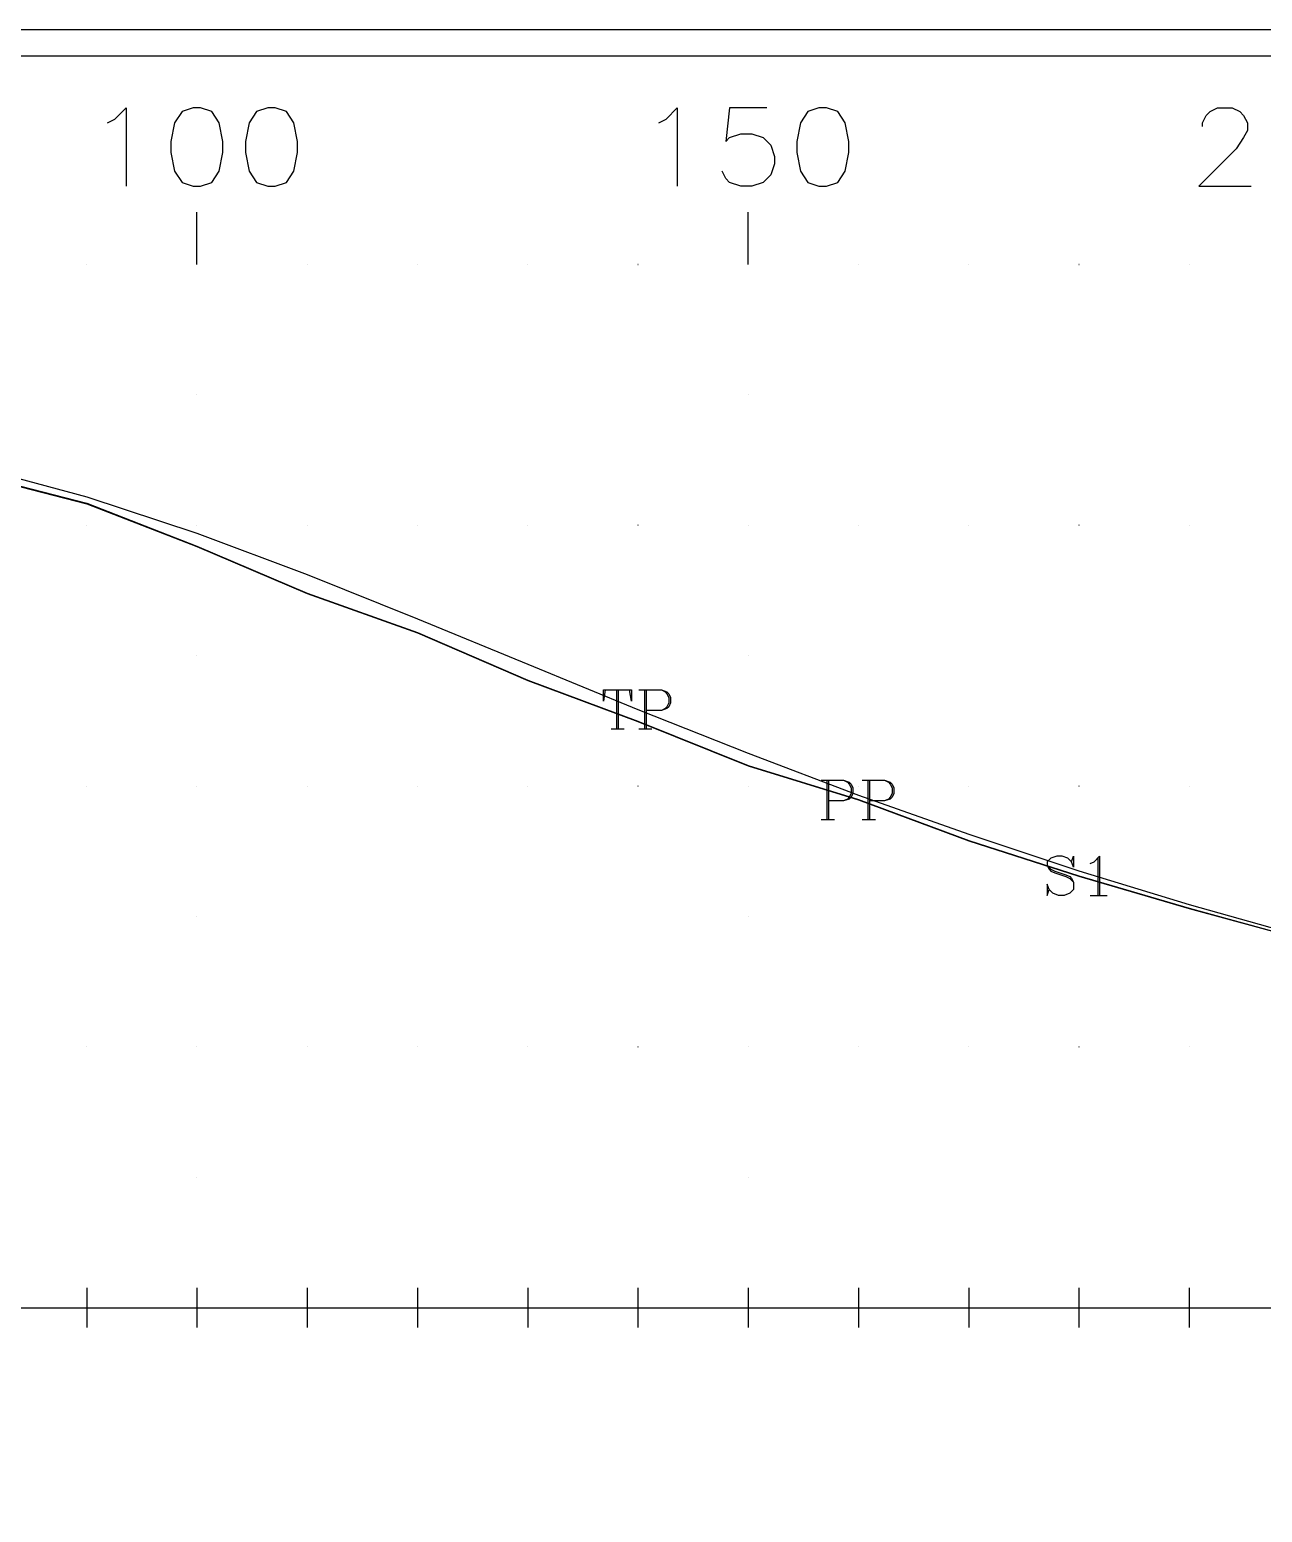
# Model space of a CAD drawing. Extents: x 10 to 200, y 0 to 250.
# Drawn here: x 59.9 to 107.2, y 193.2 to 250 of the extents above; entities that cross this region are included whole.
import ezdxf

# ---------------------------------------------------------------- set-up
doc = ezdxf.new("R2010")
doc.units = 0
doc.linetypes.add('1', pattern=[0])
for name, color, linetype in [('1', 7, '1'), ('2', 7, '1'), ('3', 7, '1')]:
    doc.layers.add(name, color=color, linetype=linetype)

msp = doc.modelspace()

# ---------------------------------------------------------------- linework, layer by layer
at = {"layer": '1'}
for p, q in [((66.35, 241), (66.35, 243)), ((87.48, 241), (87.48, 243)), ((82.43, 224.69), (82.43, 223.19)), ((82.5, 224.69), (82.5, 223.19)), ((83.5, 224.69), (83.5, 223.19)), ((83.57, 224.69), (83.57, 223.19)), ((82.22, 223.19), (82.72, 223.19)), ((83.29, 223.19), (83.79, 223.19)), ((90.49, 221.22), (90.49, 219.72)), ((90.56, 221.22), (90.56, 219.72)), ((92.06, 221.22), (92.06, 219.72)), ((92.13, 221.22), (92.13, 219.72)), ((90.28, 219.72), (90.78, 219.72)), ((91.85, 219.72), (92.35, 219.72)), ((100.87, 218.24), (100.87, 216.81)), ((100.58, 216.81), (101.23, 216.81)), ((62.13, 201.76), (62.13, 200.24)), ((66.35, 201.76), (66.35, 200.24)), ((70.58, 201.76), (70.58, 200.24)), ((74.8, 201.76), (74.8, 200.24)), ((79.03, 201.76), (79.03, 200.24)), ((83.25, 201.76), (83.25, 200.24)), ((87.48, 201.76), (87.48, 200.24)), ((91.7, 201.76), (91.7, 200.24)), ((95.93, 201.76), (95.93, 200.24)), ((100.15, 201.76), (100.15, 200.24)), ((104.38, 201.76), (104.38, 200.24)), ((61.36, 201), (62.89, 201)), ((65.59, 201), (67.11, 201)), ((69.82, 201), (71.34, 201)), ((74.04, 201), (75.56, 201)), ((78.27, 201), (79.79, 201)), ((82.49, 201), (84.02, 201)), ((86.72, 201), (88.24, 201)), ((90.94, 201), (92.47, 201)), ((95.17, 201), (96.69, 201)), ((99.39, 201), (100.92, 201)), ((103.62, 201), (105.14, 201))]:
    msp.add_line(p, q, dxfattribs=at)
for points in [[(62.92, 246.43), (63.21, 246.57), (63.64, 247), (63.64, 244)], [(66.21, 247), (65.78, 246.86), (65.49, 246.43), (65.35, 245.71), (65.35, 245.29), (65.49, 244.57), (65.78, 244.14), (66.21, 244), (66.49, 244), (66.92, 244.14), (67.21, 244.57), (67.35, 245.29), (67.35, 245.71), (67.21, 246.43), (66.92, 246.86), (66.49, 247), (66.21, 247)], [(69.07, 247), (68.64, 246.86), (68.35, 246.43), (68.21, 245.71), (68.21, 245.29), (68.35, 244.57), (68.64, 244.14), (69.07, 244), (69.35, 244), (69.78, 244.14), (70.07, 244.57), (70.21, 245.29), (70.21, 245.71), (70.07, 246.43), (69.78, 246.86), (69.35, 247), (69.07, 247)], [(84.05, 246.43), (84.34, 246.57), (84.76, 247), (84.76, 244)], [(88.19, 247), (86.76, 247), (86.62, 245.71), (86.76, 245.86), (87.19, 246), (87.62, 246), (88.05, 245.86), (88.34, 245.57), (88.48, 245.14), (88.48, 244.86), (88.34, 244.43), (88.05, 244.14), (87.62, 244), (87.19, 244), (86.76, 244.14), (86.62, 244.29), (86.48, 244.57)], [(90.19, 247), (89.76, 246.86), (89.48, 246.43), (89.34, 245.71), (89.34, 245.29), (89.48, 244.57), (89.76, 244.14), (90.19, 244), (90.48, 244), (90.91, 244.14), (91.19, 244.57), (91.34, 245.29), (91.34, 245.71), (91.19, 246.43), (90.91, 246.86), (90.48, 247), (90.19, 247)], [(104.89, 246.29), (104.89, 246.43), (105.03, 246.71), (105.18, 246.86), (105.46, 247), (106.03, 247), (106.32, 246.86), (106.46, 246.71), (106.61, 246.43), (106.61, 246.14), (106.46, 245.86), (106.18, 245.43), (104.75, 244), (106.75, 244)], [(41, 234.75), (45.23, 234.81), (49.45, 234.5), (53.68, 233.9), (57.9, 232.93), (62.13, 231.84), (66.35, 230.2), (70.58, 228.39), (74.8, 226.89), (79.03, 225.06), (83.25, 223.49), (87.48, 221.79), (91.7, 220.48), (95.93, 218.91), (100.15, 217.56), (104.38, 216.32), (108.61, 215.16)], [(41, 234.73), (45.23, 234.79), (49.45, 234.48), (53.68, 233.88), (57.9, 232.91), (62.13, 231.82), (66.35, 230.18), (70.58, 228.38), (74.8, 226.88), (79.03, 225.05), (83.25, 223.48), (87.48, 221.78), (91.7, 220.47), (95.93, 218.9), (100.15, 217.55), (104.38, 216.31), (108.61, 215.15)], [(41, 234.45), (45.23, 234.65), (49.45, 234.52), (53.68, 234.05), (57.9, 233.23), (62.13, 232.09), (66.35, 230.7), (70.58, 229.11), (74.8, 227.41), (79.03, 225.67), (83.25, 223.94), (87.48, 222.26), (91.7, 220.65), (95.93, 219.15), (100.15, 217.75), (104.38, 216.46), (108.61, 215.27)], [(82, 224.69), (81.93, 224.26), (81.93, 224.69), (83, 224.69), (83, 224.26), (82.93, 224.69)], [(83.29, 224.69), (84.15, 224.69), (84.36, 224.61), (84.43, 224.54), (84.5, 224.4), (84.5, 224.19), (84.43, 224.04), (84.36, 223.97), (84.15, 223.9), (83.57, 223.9)], [(84.15, 224.69), (84.29, 224.61), (84.36, 224.54), (84.43, 224.4), (84.43, 224.19), (84.36, 224.04), (84.29, 223.97), (84.15, 223.9)], [(90.28, 221.22), (91.13, 221.22), (91.35, 221.15), (91.42, 221.07), (91.49, 220.93), (91.49, 220.72), (91.42, 220.57), (91.35, 220.5), (91.13, 220.43), (90.56, 220.43)], [(91.13, 221.22), (91.28, 221.15), (91.35, 221.07), (91.42, 220.93), (91.42, 220.72), (91.35, 220.57), (91.28, 220.5), (91.13, 220.43)], [(91.85, 221.22), (92.7, 221.22), (92.92, 221.15), (92.99, 221.07), (93.06, 220.93), (93.06, 220.72), (92.99, 220.57), (92.92, 220.5), (92.7, 220.43), (92.13, 220.43)], [(92.7, 221.22), (92.85, 221.15), (92.92, 221.07), (92.99, 220.93), (92.99, 220.72), (92.92, 220.57), (92.85, 220.5), (92.7, 220.43)], [(99.87, 218.1), (99.94, 218.31), (99.94, 217.89), (99.87, 218.1), (99.73, 218.24), (99.51, 218.31), (99.3, 218.31), (99.08, 218.24), (98.94, 218.1), (98.94, 217.96), (99.01, 217.81), (99.08, 217.74), (99.23, 217.67), (99.65, 217.53), (99.8, 217.46), (99.94, 217.31)], [(100.58, 218.03), (100.73, 218.1), (100.94, 218.31), (100.94, 216.81)], [(98.94, 217.96), (99.08, 217.81), (99.23, 217.74), (99.65, 217.6), (99.8, 217.53), (99.87, 217.46), (99.94, 217.31), (99.94, 217.03), (99.8, 216.89), (99.58, 216.81), (99.37, 216.81), (99.15, 216.89), (99.01, 217.03), (98.94, 217.24), (98.94, 216.81), (99.01, 217.03)], [(41, 201), (45.23, 201), (49.45, 201), (53.68, 201), (57.9, 201), (62.13, 201), (66.35, 201), (70.58, 201), (74.8, 201), (79.03, 201), (83.25, 201), (87.48, 201), (91.7, 201), (95.93, 201), (100.15, 201), (104.38, 201), (108.61, 201)]]:
    msp.add_lwpolyline(points, dxfattribs=at)
at = {"layer": '2'}
for points in [[(11, 1), (11, 249), (199, 249), (199, 1), (11, 1)], [(62.13, 241), (62.13, 241), (62.13, 241), (62.13, 241), (62.13, 241)], [(66.35, 241), (66.35, 241), (66.35, 241), (66.35, 241), (66.35, 241)], [(66.35, 241), (66.35, 241), (66.35, 241), (66.35, 241), (66.35, 241)], [(70.58, 241), (70.58, 241), (70.58, 241), (70.58, 241), (70.58, 241)], [(74.8, 241), (74.8, 241), (74.8, 241), (74.8, 241), (74.8, 241)], [(79.03, 241), (79.03, 241), (79.03, 241), (79.03, 241), (79.03, 241)], [(83.26, 241), (83.25, 241), (83.25, 241), (83.26, 241), (83.26, 241)], [(87.48, 241), (87.48, 241), (87.48, 241), (87.48, 241), (87.48, 241)], [(87.48, 241), (87.48, 241), (87.48, 241), (87.48, 241), (87.48, 241)], [(91.71, 241), (91.7, 241), (91.7, 241), (91.71, 241), (91.71, 241)], [(95.93, 241), (95.93, 241), (95.93, 241), (95.93, 241), (95.93, 241)], [(100.16, 241), (100.15, 241), (100.15, 241), (100.16, 241), (100.16, 241)], [(104.38, 241), (104.38, 241), (104.38, 241), (104.38, 241), (104.38, 241)], [(66.35, 236), (66.35, 236), (66.35, 236), (66.35, 236), (66.35, 236)], [(87.48, 236), (87.48, 236), (87.48, 236), (87.48, 236), (87.48, 236)], [(62.13, 231), (62.13, 231), (62.13, 231), (62.13, 231), (62.13, 231)], [(66.35, 231), (66.35, 231), (66.35, 231), (66.35, 231), (66.35, 231)], [(66.35, 231), (66.35, 231), (66.35, 231), (66.35, 231), (66.35, 231)], [(70.58, 231), (70.58, 231), (70.58, 231), (70.58, 231), (70.58, 231)], [(74.8, 231), (74.8, 231), (74.8, 231), (74.8, 231), (74.8, 231)], [(79.03, 231), (79.03, 231), (79.03, 231), (79.03, 231), (79.03, 231)], [(83.26, 231), (83.25, 231), (83.25, 231), (83.26, 231), (83.26, 231)], [(87.48, 231), (87.48, 231), (87.48, 231), (87.48, 231), (87.48, 231)], [(87.48, 231), (87.48, 231), (87.48, 231), (87.48, 231), (87.48, 231)], [(91.71, 231), (91.7, 231), (91.7, 231), (91.71, 231), (91.71, 231)], [(95.93, 231), (95.93, 231), (95.93, 231), (95.93, 231), (95.93, 231)], [(100.16, 231), (100.15, 231), (100.15, 231), (100.16, 231), (100.16, 231)], [(104.38, 231), (104.38, 231), (104.38, 231), (104.38, 231), (104.38, 231)], [(66.35, 226), (66.35, 226), (66.35, 226), (66.35, 226), (66.35, 226)], [(87.48, 226), (87.48, 226), (87.48, 226), (87.48, 226), (87.48, 226)], [(62.13, 221), (62.13, 221), (62.13, 221), (62.13, 221), (62.13, 221)], [(66.35, 221), (66.35, 221), (66.35, 221), (66.35, 221), (66.35, 221)], [(66.35, 221), (66.35, 221), (66.35, 221), (66.35, 221), (66.35, 221)], [(70.58, 221), (70.58, 221), (70.58, 221), (70.58, 221), (70.58, 221)], [(74.8, 221), (74.8, 221), (74.8, 221), (74.8, 221), (74.8, 221)], [(79.03, 221), (79.03, 221), (79.03, 221), (79.03, 221), (79.03, 221)], [(83.26, 221), (83.25, 221), (83.25, 221), (83.26, 221), (83.26, 221)], [(87.48, 221), (87.48, 221), (87.48, 221), (87.48, 221), (87.48, 221)], [(87.48, 221), (87.48, 221), (87.48, 221), (87.48, 221), (87.48, 221)], [(91.71, 221), (91.7, 221), (91.7, 221), (91.71, 221), (91.71, 221)], [(95.93, 221), (95.93, 221), (95.93, 221), (95.93, 221), (95.93, 221)], [(100.16, 221), (100.15, 221), (100.15, 221), (100.16, 221), (100.16, 221)], [(104.38, 221), (104.38, 221), (104.38, 221), (104.38, 221), (104.38, 221)], [(66.35, 216), (66.35, 216), (66.35, 216), (66.35, 216), (66.35, 216)], [(87.48, 216), (87.48, 216), (87.48, 216), (87.48, 216), (87.48, 216)], [(62.13, 211), (62.13, 211), (62.13, 211), (62.13, 211), (62.13, 211)], [(66.35, 211), (66.35, 211), (66.35, 211), (66.35, 211), (66.35, 211)], [(66.35, 211), (66.35, 211), (66.35, 211), (66.35, 211), (66.35, 211)], [(70.58, 211), (70.58, 211), (70.58, 211), (70.58, 211), (70.58, 211)], [(74.8, 211), (74.8, 211), (74.8, 211), (74.8, 211), (74.8, 211)], [(79.03, 211), (79.03, 211), (79.03, 211), (79.03, 211), (79.03, 211)], [(83.26, 211), (83.25, 211), (83.25, 211), (83.26, 211), (83.26, 211)], [(87.48, 211), (87.48, 211), (87.48, 211), (87.48, 211), (87.48, 211)], [(87.48, 211), (87.48, 211), (87.48, 211), (87.48, 211), (87.48, 211)], [(91.71, 211), (91.7, 211), (91.7, 211), (91.71, 211), (91.71, 211)], [(95.93, 211), (95.93, 211), (95.93, 211), (95.93, 211), (95.93, 211)], [(100.16, 211), (100.15, 211), (100.15, 211), (100.16, 211), (100.16, 211)], [(104.38, 211), (104.38, 211), (104.38, 211), (104.38, 211), (104.38, 211)], [(66.35, 206), (66.35, 206), (66.35, 206), (66.35, 206), (66.35, 206)], [(87.48, 206), (87.48, 206), (87.48, 206), (87.48, 206), (87.48, 206)], [(62.13, 201), (62.13, 201), (62.13, 201), (62.13, 201), (62.13, 201)], [(66.35, 201), (66.35, 201), (66.35, 201), (66.35, 201), (66.35, 201)], [(66.35, 201), (66.35, 201), (66.35, 201), (66.35, 201), (66.35, 201)], [(70.58, 201), (70.58, 201), (70.58, 201), (70.58, 201), (70.58, 201)], [(74.8, 201), (74.8, 201), (74.8, 201), (74.8, 201), (74.8, 201)], [(79.03, 201), (79.03, 201), (79.03, 201), (79.03, 201), (79.03, 201)], [(83.26, 201), (83.25, 201), (83.25, 201), (83.26, 201), (83.26, 201)], [(87.48, 201), (87.48, 201), (87.48, 201), (87.48, 201), (87.48, 201)], [(87.48, 201), (87.48, 201), (87.48, 201), (87.48, 201), (87.48, 201)], [(91.71, 201), (91.7, 201), (91.7, 201), (91.71, 201), (91.71, 201)], [(95.93, 201), (95.93, 201), (95.93, 201), (95.93, 201), (95.93, 201)], [(100.16, 201), (100.15, 201), (100.15, 201), (100.16, 201), (100.16, 201)], [(104.38, 201), (104.38, 201), (104.38, 201), (104.38, 201), (104.38, 201)]]:
    msp.add_lwpolyline(points, dxfattribs=at)
at = {"layer": '3'}
msp.add_lwpolyline([(10, 0), (10, 250), (200, 250), (200, 0), (10, 0)], dxfattribs=at)

doc.saveas('drawing.dxf')
